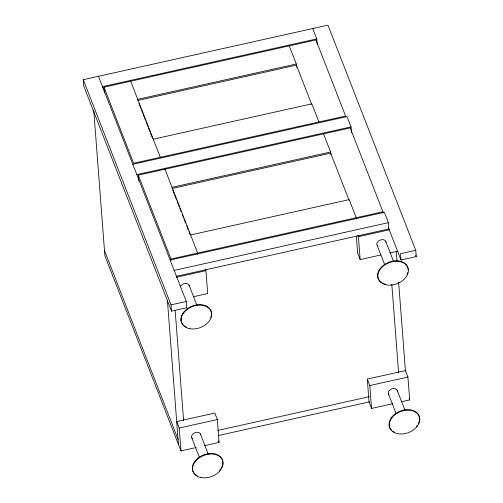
<?xml version="1.0" encoding="UTF-8"?>
<svg xmlns="http://www.w3.org/2000/svg" width="503" height="503" viewBox="0 0 503 503"><rect width="100%" height="100%" fill="white"/><g stroke="black" fill="none" stroke-linecap="round" stroke-linejoin="round"><path stroke-width="0.75" d="M98.5 76.286L186.286 301.454L186.77 307.748L171.523 311.143L83.737 85.975L83.253 79.688L327.975 25.15L415.761 250.318L416.245 256.605L400.998 260.007L388.454 227.84M317.192 44.49L316.764 38.901L102.537 86.642L102.643 88.038M103.983 87.164L315.922 39.932L345.586 116.023L133.647 163.255L103.983 87.164L104.41 92.753M137.728 99.336L296.305 63.994L296.563 67.345M137.816 100.474L296.393 65.138L311.646 104.272M153.27 139.193L311.841 103.851L318.908 121.971M132.811 164.286L347.032 116.545L351.069 126.894L351.503 132.49M136.847 174.635L351.069 126.894M138.721 180.753L138.294 175.157L350.233 127.925L382.921 211.782L383.035 213.184M172.039 187.33L330.609 151.994L330.823 154.786M172.127 188.474L330.697 153.132L348.981 200.037M190.606 234.951L349.176 199.616L356.243 217.73L356.35 219.126M138.294 175.157L170.982 259.014L382.921 211.782M170.146 260.045L384.374 212.304L388.404 222.659L388.888 228.947L176.195 276.348M174.183 270.4L388.404 222.659M176.195 277.298L205.928 270.671L207.682 293.545L193.196 296.776M357.84 235.253L358.406 236.693L389.662 229.726M356.35 236.322L357.633 253.097L360.154 259.567L380.74 254.983M389.888 252.94L397.515 251.242M83.253 79.688L171.039 304.856L186.286 301.454M415.761 250.318L400.514 253.713L400.998 260.007M392.906 403.676L371.56 408.43L369.039 401.96L367.284 379.086L405.405 370.592L407.927 377.061L409.681 399.935L401.293 401.809M217.334 419.533L214.812 413.064L176.691 421.558L179.219 428.028L217.334 419.533L219.088 442.414L204.602 445.639M367.284 379.086L369.812 385.556L407.927 377.061M217.812 430.43L369.296 396.666M218.22 435.573L369.68 401.822M93.778 110.761L104.888 255.763L180.967 450.908L196.214 447.507M415.673 255.147L416.245 256.605M408.342 269.828A15.794 11.229 -21.3 0 0 384.713 265.018A15.794 11.229 -21.3 0 0 386.229 284.83A15.794 11.229 -21.3 0 0 408.342 269.828L408.147 269.325A15.794 11.229 -21.3 0 0 386.254 263.459A15.794 11.229 -21.3 0 0 382.739 283.214M312.728 28.545L316.764 38.901M385.7 241.258L393.585 261.472M377.074 245.15L384.676 264.641M289.238 45.88L296.305 63.994M323.548 133.873L330.609 151.994M419.552 418.194L419.747 418.691A15.794 11.229 -21.3 0 1 397.634 433.693A15.794 11.229 -21.3 0 1 396.119 413.881A15.794 11.229 -21.3 0 1 419.747 418.691M409.121 398.502L409.681 399.935M397.112 390.121L404.99 410.335M388.479 394.012L396.081 413.504M205.369 269.231L205.928 270.671M130.667 81.216L160.331 157.307M164.971 169.215L197.666 253.066L197.773 254.468M138.947 103.373L140.922 108.447M141.488 109.899L142.902 113.521M143.468 114.973L145.442 120.041M146.008 121.493L147.989 126.567M148.555 128.013L149.963 131.635M150.529 133.088L152.51 138.162M172.686 189.914L174.095 193.523M174.654 194.969L176.628 200.018M177.188 201.458L179.156 206.513M179.722 207.953L181.13 211.562M182.249 214.448L183.658 218.057M184.224 219.497L185.626 223.106M186.751 225.992L188.16 229.601M189.002 231.764L190.128 234.65M189.009 285.094L196.893 305.308M180.961 319.958L181.155 320.455M218.528 440.974L219.088 442.414M200.414 433.957L208.299 454.171M191.788 437.843L199.389 457.34M192.366 468.821L192.561 469.318M104.492 250.613L178.049 439.289M396.289 251.588L397.005 260.963M398.621 282.064L405.449 371.132M391.818 284.371L398.583 372.66M358.406 236.693L360.154 259.567M369.812 385.556L371.56 408.43M175.157 310.408L183.595 420.571M170.982 259.014L171.089 260.409M171.039 304.856L171.523 311.143M179.219 428.028L180.967 450.908M167.398 300.216L178.446 444.438M180.558 286.289A4.741 3.37 -21.3 0 1 184.324 283.629L185.519 283.459A4.741 3.37 -21.3 0 1 189.26 285.937M186.047 327.051A15.794 11.229 -21.3 0 1 183.501 312.388A15.794 11.229 -21.3 0 1 202.828 304.906A15.794 11.229 -21.3 0 1 210.757 317.481M192.335 438.559A4.741 3.37 -21.3 0 1 195.73 432.492L196.924 432.322A4.741 3.37 -21.3 0 1 200.672 434.799M197.453 475.913A15.794 11.229 -21.3 0 1 202.822 455.253A15.794 11.229 -21.3 0 1 222.565 465.099M222.389 465.721A15.794 11.229 -21.3 0 1 221.597 467.589M220.88 468.802A15.794 11.229 -21.3 0 1 219.528 470.557M377.621 245.86A4.741 3.37 -21.3 0 1 381.016 239.799L382.211 239.629A4.741 3.37 -21.3 0 1 385.958 242.1M407.851 272.406A15.794 11.229 -21.3 0 1 407.185 274.273M385.336 284.17A15.794 11.229 -21.3 0 1 383.343 283.497M389.026 394.723A4.741 3.37 -21.3 0 1 392.422 388.662L393.616 388.492A4.741 3.37 -21.3 0 1 397.364 390.963M391.541 430.254A15.794 11.229 -21.3 0 1 401.444 410.693A15.794 11.229 -21.3 0 1 419.257 421.269M419.081 421.891A15.794 11.229 -21.3 0 1 418.289 423.759M417.157 425.563A15.794 11.229 -21.3 0 1 416.22 426.72M394.145 432.083A15.794 11.229 -21.3 0 1 393.006 431.429M189.537 328.66A15.794 11.229 -21.3 0 0 211.65 313.658A15.794 11.229 -21.3 0 0 188.021 308.855A15.794 11.229 -21.3 0 0 189.537 328.66M200.942 477.529A15.794 11.229 -21.3 0 0 223.055 462.527A15.794 11.229 -21.3 0 0 199.427 457.717A15.794 11.229 -21.3 0 0 200.942 477.529"/></g></svg>
